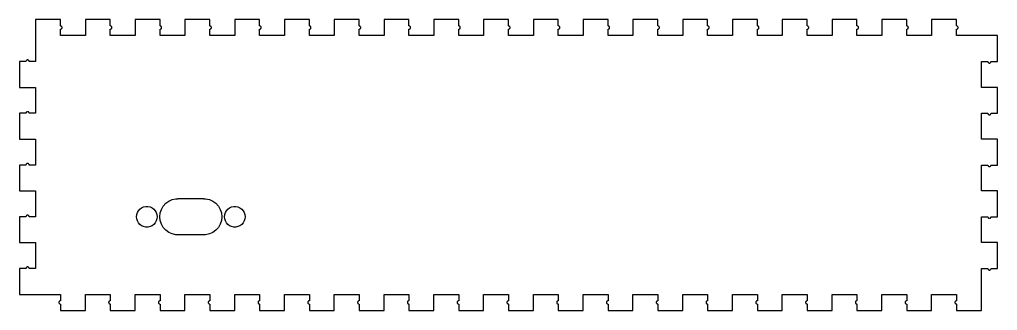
# Model space of a CAD drawing. Header units: metres. Extents: x -196 to 379, y -3 to 499.
# Drawn here: x 189.7 to 378.7, y -3.1 to 53.1 of the extents above; entities that cross this region are included whole.
import ezdxf

# ---------------------------------------------------------------- set-up
doc = ezdxf.new("R2010")
doc.units = ezdxf.units.M

msp = doc.modelspace()

# ---------------------------------------------------------------- linework, layer by layer
for p, q in [((197.611, 53.1), (192.8, 53.1)), ((192.8, 53.1), (192.8, 45)), ((197.611, 51.8583), (197.611, 53.1)), ((207.232, 53.1), (202.421, 53.1)), ((202.421, 53.1), (202.421, 50)), ((207.232, 51.8583), (207.232, 53.1)), ((216.853, 53.1), (212.042, 53.1)), ((212.042, 53.1), (212.042, 50)), ((216.853, 51.8583), (216.853, 53.1)), ((226.474, 53.1), (221.663, 53.1)), ((221.663, 53.1), (221.663, 50)), ((226.474, 51.8583), (226.474, 53.1)), ((236.095, 53.1), (231.284, 53.1)), ((231.284, 53.1), (231.284, 50)), ((236.095, 51.8583), (236.095, 53.1)), ((245.716, 53.1), (240.905, 53.1)), ((240.905, 53.1), (240.905, 50)), ((245.716, 51.8583), (245.716, 53.1)), ((255.337, 53.1), (250.526, 53.1)), ((250.526, 53.1), (250.526, 50)), ((255.337, 51.8583), (255.337, 53.1)), ((264.958, 53.1), (260.147, 53.1)), ((260.147, 53.1), (260.147, 50)), ((264.958, 51.8583), (264.958, 53.1)), ((274.579, 53.1), (269.768, 53.1)), ((269.768, 53.1), (269.768, 50)), ((274.579, 51.8583), (274.579, 53.1)), ((284.2, 53.1), (279.389, 53.1)), ((279.389, 53.1), (279.389, 50)), ((284.2, 51.8583), (284.2, 53.1)), ((293.821, 53.1), (289.011, 53.1)), ((289.011, 53.1), (289.011, 50)), ((293.821, 51.8583), (293.821, 53.1)), ((303.442, 53.1), (298.632, 53.1)), ((298.632, 53.1), (298.632, 50)), ((303.442, 51.8583), (303.442, 53.1)), ((313.063, 53.1), (308.253, 53.1)), ((308.253, 53.1), (308.253, 50)), ((313.063, 51.8583), (313.063, 53.1)), ((322.684, 53.1), (317.874, 53.1)), ((317.874, 53.1), (317.874, 50)), ((322.684, 51.8583), (322.684, 53.1)), ((332.305, 53.1), (327.495, 53.1)), ((327.495, 53.1), (327.495, 50)), ((332.305, 51.8583), (332.305, 53.1)), ((341.926, 53.1), (337.116, 53.1)), ((337.116, 53.1), (337.116, 50)), ((341.926, 51.8583), (341.926, 53.1)), ((351.547, 53.1), (346.737, 53.1)), ((346.737, 53.1), (346.737, 50)), ((351.547, 51.8583), (351.547, 53.1)), ((361.168, 53.1), (356.358, 53.1)), ((356.358, 53.1), (356.358, 50)), ((361.168, 51.8583), (361.168, 53.1)), ((370.789, 53.1), (365.979, 53.1)), ((365.979, 53.1), (365.979, 50)), ((370.789, 51.8583), (370.789, 53.1)), ((197.643, 51.8583), (197.611, 51.8583)), ((197.611, 50), (197.611, 51.2417)), ((197.611, 51.2417), (197.643, 51.2417)), ((197.706, 51.8448), (197.643, 51.8583)), ((197.643, 51.2417), (197.706, 51.2552)), ((197.766, 51.8185), (197.706, 51.8448)), ((197.706, 51.2552), (197.766, 51.2815)), ((197.818, 51.7804), (197.766, 51.8185)), ((197.766, 51.2815), (197.818, 51.3196)), ((197.861, 51.7322), (197.818, 51.7804)), ((197.818, 51.3196), (197.861, 51.3678)), ((197.894, 51.6761), (197.861, 51.7322)), ((197.861, 51.3678), (197.894, 51.4239)), ((197.914, 51.6144), (197.894, 51.6761)), ((197.894, 51.4239), (197.914, 51.4855)), ((197.921, 51.55), (197.914, 51.6144)), ((197.914, 51.4855), (197.921, 51.55)), ((207.264, 51.8583), (207.232, 51.8583)), ((207.232, 50), (207.232, 51.2417)), ((207.232, 51.2417), (207.264, 51.2417)), ((207.327, 51.8448), (207.264, 51.8583)), ((207.264, 51.2417), (207.327, 51.2552)), ((207.387, 51.8185), (207.327, 51.8448)), ((207.327, 51.2552), (207.387, 51.2815)), ((207.439, 51.7804), (207.387, 51.8185)), ((207.387, 51.2815), (207.439, 51.3196)), ((207.482, 51.7322), (207.439, 51.7804)), ((207.439, 51.3196), (207.482, 51.3678)), ((207.515, 51.6761), (207.482, 51.7322)), ((207.482, 51.3678), (207.515, 51.4239)), ((207.535, 51.6144), (207.515, 51.6761)), ((207.515, 51.4239), (207.535, 51.4855)), ((207.542, 51.55), (207.535, 51.6144)), ((207.535, 51.4855), (207.542, 51.55)), ((216.885, 51.8583), (216.853, 51.8583)), ((216.853, 50), (216.853, 51.2417)), ((216.853, 51.2417), (216.885, 51.2417)), ((216.948, 51.8448), (216.885, 51.8583)), ((216.885, 51.2417), (216.948, 51.2552)), ((217.008, 51.8185), (216.948, 51.8448)), ((216.948, 51.2552), (217.008, 51.2815)), ((217.06, 51.7804), (217.008, 51.8185)), ((217.008, 51.2815), (217.06, 51.3196)), ((217.103, 51.7322), (217.06, 51.7804)), ((217.06, 51.3196), (217.103, 51.3678)), ((217.136, 51.6761), (217.103, 51.7322)), ((217.103, 51.3678), (217.136, 51.4239)), ((217.156, 51.6144), (217.136, 51.6761)), ((217.136, 51.4239), (217.156, 51.4855)), ((217.163, 51.55), (217.156, 51.6144)), ((217.156, 51.4855), (217.163, 51.55)), ((226.506, 51.8583), (226.474, 51.8583)), ((226.474, 50), (226.474, 51.2417)), ((226.474, 51.2417), (226.506, 51.2417)), ((226.569, 51.8448), (226.506, 51.8583)), ((226.506, 51.2417), (226.569, 51.2552)), ((226.629, 51.8185), (226.569, 51.8448)), ((226.569, 51.2552), (226.629, 51.2815)), ((226.681, 51.7804), (226.629, 51.8185)), ((226.629, 51.2815), (226.681, 51.3196)), ((226.724, 51.7322), (226.681, 51.7804)), ((226.681, 51.3196), (226.724, 51.3678)), ((226.757, 51.6761), (226.724, 51.7322)), ((226.724, 51.3678), (226.757, 51.4239)), ((226.777, 51.6144), (226.757, 51.6761)), ((226.757, 51.4239), (226.777, 51.4855)), ((226.784, 51.55), (226.777, 51.6144)), ((226.777, 51.4855), (226.784, 51.55)), ((236.127, 51.8583), (236.095, 51.8583)), ((236.095, 50), (236.095, 51.2417)), ((236.095, 51.2417), (236.127, 51.2417)), ((236.191, 51.8448), (236.127, 51.8583)), ((236.127, 51.2417), (236.191, 51.2552)), ((236.25, 51.8185), (236.191, 51.8448)), ((236.191, 51.2552), (236.25, 51.2815)), ((236.302, 51.7804), (236.25, 51.8185)), ((236.25, 51.2815), (236.302, 51.3196)), ((236.346, 51.7322), (236.302, 51.7804)), ((236.302, 51.3196), (236.346, 51.3678)), ((236.378, 51.6761), (236.346, 51.7322)), ((236.346, 51.3678), (236.378, 51.4239)), ((236.398, 51.6144), (236.378, 51.6761)), ((236.378, 51.4239), (236.398, 51.4855)), ((236.405, 51.55), (236.398, 51.6144)), ((236.398, 51.4855), (236.405, 51.55)), ((245.748, 51.8583), (245.716, 51.8583)), ((245.716, 50), (245.716, 51.2417)), ((245.716, 51.2417), (245.748, 51.2417)), ((245.812, 51.8448), (245.748, 51.8583)), ((245.748, 51.2417), (245.812, 51.2552)), ((245.871, 51.8185), (245.812, 51.8448)), ((245.812, 51.2552), (245.871, 51.2815)), ((245.923, 51.7804), (245.871, 51.8185)), ((245.871, 51.2815), (245.923, 51.3196)), ((245.967, 51.7322), (245.923, 51.7804)), ((245.923, 51.3196), (245.967, 51.3678)), ((245.999, 51.6761), (245.967, 51.7322)), ((245.967, 51.3678), (245.999, 51.4239)), ((246.019, 51.6144), (245.999, 51.6761)), ((245.999, 51.4239), (246.019, 51.4855)), ((246.026, 51.55), (246.019, 51.6144)), ((246.019, 51.4855), (246.026, 51.55)), ((255.369, 51.8583), (255.337, 51.8583)), ((255.337, 50), (255.337, 51.2417)), ((255.337, 51.2417), (255.369, 51.2417)), ((255.433, 51.8448), (255.369, 51.8583)), ((255.369, 51.2417), (255.433, 51.2552)), ((255.492, 51.8185), (255.433, 51.8448)), ((255.433, 51.2552), (255.492, 51.2815)), ((255.544, 51.7804), (255.492, 51.8185)), ((255.492, 51.2815), (255.544, 51.3196)), ((255.588, 51.7322), (255.544, 51.7804)), ((255.544, 51.3196), (255.588, 51.3678)), ((255.62, 51.6761), (255.588, 51.7322)), ((255.588, 51.3678), (255.62, 51.4239)), ((255.64, 51.6144), (255.62, 51.6761)), ((255.62, 51.4239), (255.64, 51.4855)), ((255.647, 51.55), (255.64, 51.6144)), ((255.64, 51.4855), (255.647, 51.55)), ((264.99, 51.8583), (264.958, 51.8583)), ((264.958, 50), (264.958, 51.2417)), ((264.958, 51.2417), (264.99, 51.2417)), ((265.054, 51.8448), (264.99, 51.8583)), ((264.99, 51.2417), (265.054, 51.2552)), ((265.113, 51.8185), (265.054, 51.8448)), ((265.054, 51.2552), (265.113, 51.2815)), ((265.165, 51.7804), (265.113, 51.8185)), ((265.113, 51.2815), (265.165, 51.3196)), ((265.209, 51.7322), (265.165, 51.7804)), ((265.165, 51.3196), (265.209, 51.3678)), ((265.241, 51.6761), (265.209, 51.7322)), ((265.209, 51.3678), (265.241, 51.4239)), ((265.261, 51.6144), (265.241, 51.6761)), ((265.241, 51.4239), (265.261, 51.4855)), ((265.268, 51.55), (265.261, 51.6144)), ((265.261, 51.4855), (265.268, 51.55)), ((274.611, 51.8583), (274.579, 51.8583)), ((274.579, 50), (274.579, 51.2417)), ((274.579, 51.2417), (274.611, 51.2417)), ((274.675, 51.8448), (274.611, 51.8583)), ((274.611, 51.2417), (274.675, 51.2552)), ((274.734, 51.8185), (274.675, 51.8448)), ((274.675, 51.2552), (274.734, 51.2815)), ((274.786, 51.7804), (274.734, 51.8185)), ((274.734, 51.2815), (274.786, 51.3196)), ((274.83, 51.7322), (274.786, 51.7804)), ((274.786, 51.3196), (274.83, 51.3678)), ((274.862, 51.6761), (274.83, 51.7322)), ((274.83, 51.3678), (274.862, 51.4239)), ((274.882, 51.6144), (274.862, 51.6761)), ((274.862, 51.4239), (274.882, 51.4855)), ((274.889, 51.55), (274.882, 51.6144)), ((274.882, 51.4855), (274.889, 51.55)), ((284.232, 51.8583), (284.2, 51.8583)), ((284.2, 50), (284.2, 51.2417)), ((284.2, 51.2417), (284.232, 51.2417)), ((284.296, 51.8448), (284.232, 51.8583)), ((284.232, 51.2417), (284.296, 51.2552)), ((284.355, 51.8185), (284.296, 51.8448)), ((284.296, 51.2552), (284.355, 51.2815)), ((284.407, 51.7804), (284.355, 51.8185)), ((284.355, 51.2815), (284.407, 51.3196)), ((284.451, 51.7322), (284.407, 51.7804)), ((284.407, 51.3196), (284.451, 51.3678)), ((284.483, 51.6761), (284.451, 51.7322)), ((284.451, 51.3678), (284.483, 51.4239)), ((284.503, 51.6144), (284.483, 51.6761)), ((284.483, 51.4239), (284.503, 51.4855)), ((284.51, 51.55), (284.503, 51.6144)), ((284.503, 51.4855), (284.51, 51.55)), ((293.853, 51.8583), (293.821, 51.8583)), ((293.821, 50), (293.821, 51.2417)), ((293.821, 51.2417), (293.853, 51.2417)), ((293.917, 51.8448), (293.853, 51.8583)), ((293.853, 51.2417), (293.917, 51.2552)), ((293.976, 51.8185), (293.917, 51.8448)), ((293.917, 51.2552), (293.976, 51.2815)), ((294.028, 51.7804), (293.976, 51.8185)), ((293.976, 51.2815), (294.028, 51.3196)), ((294.072, 51.7322), (294.028, 51.7804)), ((294.028, 51.3196), (294.072, 51.3678)), ((294.104, 51.6761), (294.072, 51.7322)), ((294.072, 51.3678), (294.104, 51.4239)), ((294.124, 51.6144), (294.104, 51.6761)), ((294.104, 51.4239), (294.124, 51.4855)), ((294.131, 51.55), (294.124, 51.6144)), ((294.124, 51.4855), (294.131, 51.55)), ((303.474, 51.8583), (303.442, 51.8583)), ((303.442, 50), (303.442, 51.2417)), ((303.442, 51.2417), (303.474, 51.2417)), ((303.538, 51.8448), (303.474, 51.8583)), ((303.474, 51.2417), (303.538, 51.2552)), ((303.597, 51.8185), (303.538, 51.8448)), ((303.538, 51.2552), (303.597, 51.2815)), ((303.65, 51.7804), (303.597, 51.8185)), ((303.597, 51.2815), (303.65, 51.3196)), ((303.693, 51.7322), (303.65, 51.7804)), ((303.65, 51.3196), (303.693, 51.3678)), ((303.725, 51.6761), (303.693, 51.7322)), ((303.693, 51.3678), (303.725, 51.4239)), ((303.745, 51.6144), (303.725, 51.6761)), ((303.725, 51.4239), (303.745, 51.4855)), ((303.752, 51.55), (303.745, 51.6144)), ((303.745, 51.4855), (303.752, 51.55)), ((313.096, 51.8583), (313.063, 51.8583)), ((313.063, 50), (313.063, 51.2417)), ((313.063, 51.2417), (313.096, 51.2417)), ((313.159, 51.8448), (313.096, 51.8583)), ((313.096, 51.2417), (313.159, 51.2552)), ((313.218, 51.8185), (313.159, 51.8448)), ((313.159, 51.2552), (313.218, 51.2815)), ((313.271, 51.7804), (313.218, 51.8185)), ((313.218, 51.2815), (313.271, 51.3196)), ((313.314, 51.7322), (313.271, 51.7804)), ((313.271, 51.3196), (313.314, 51.3678)), ((313.346, 51.6761), (313.314, 51.7322)), ((313.314, 51.3678), (313.346, 51.4239)), ((313.366, 51.6144), (313.346, 51.6761)), ((313.346, 51.4239), (313.366, 51.4855)), ((313.373, 51.55), (313.366, 51.6144)), ((313.366, 51.4855), (313.373, 51.55)), ((322.717, 51.8583), (322.684, 51.8583)), ((322.684, 50), (322.684, 51.2417)), ((322.684, 51.2417), (322.717, 51.2417)), ((322.78, 51.8448), (322.717, 51.8583)), ((322.717, 51.2417), (322.78, 51.2552)), ((322.839, 51.8185), (322.78, 51.8448)), ((322.78, 51.2552), (322.839, 51.2815)), ((322.892, 51.7804), (322.839, 51.8185)), ((322.839, 51.2815), (322.892, 51.3196)), ((322.935, 51.7322), (322.892, 51.7804)), ((322.892, 51.3196), (322.935, 51.3678)), ((322.967, 51.6761), (322.935, 51.7322)), ((322.935, 51.3678), (322.967, 51.4239)), ((322.987, 51.6144), (322.967, 51.6761)), ((322.967, 51.4239), (322.987, 51.4855)), ((322.994, 51.55), (322.987, 51.6144)), ((322.987, 51.4855), (322.994, 51.55)), ((332.338, 51.8583), (332.305, 51.8583)), ((332.305, 50), (332.305, 51.2417)), ((332.305, 51.2417), (332.338, 51.2417)), ((332.401, 51.8448), (332.338, 51.8583)), ((332.338, 51.2417), (332.401, 51.2552)), ((332.46, 51.8185), (332.401, 51.8448)), ((332.401, 51.2552), (332.46, 51.2815)), ((332.513, 51.7804), (332.46, 51.8185)), ((332.46, 51.2815), (332.513, 51.3196)), ((332.556, 51.7322), (332.513, 51.7804)), ((332.513, 51.3196), (332.556, 51.3678)), ((332.588, 51.6761), (332.556, 51.7322)), ((332.556, 51.3678), (332.588, 51.4239)), ((332.608, 51.6144), (332.588, 51.6761)), ((332.588, 51.4239), (332.608, 51.4855)), ((332.615, 51.55), (332.608, 51.6144)), ((332.608, 51.4855), (332.615, 51.55)), ((341.959, 51.8583), (341.926, 51.8583)), ((341.926, 50), (341.926, 51.2417)), ((341.926, 51.2417), (341.959, 51.2417)), ((342.022, 51.8448), (341.959, 51.8583)), ((341.959, 51.2417), (342.022, 51.2552)), ((342.081, 51.8185), (342.022, 51.8448)), ((342.022, 51.2552), (342.081, 51.2815)), ((342.134, 51.7804), (342.081, 51.8185)), ((342.081, 51.2815), (342.134, 51.3196)), ((342.177, 51.7322), (342.134, 51.7804)), ((342.134, 51.3196), (342.177, 51.3678)), ((342.209, 51.6761), (342.177, 51.7322)), ((342.177, 51.3678), (342.209, 51.4239)), ((342.23, 51.6144), (342.209, 51.6761)), ((342.209, 51.4239), (342.23, 51.4855)), ((342.236, 51.55), (342.23, 51.6144)), ((342.23, 51.4855), (342.236, 51.55)), ((351.58, 51.8583), (351.547, 51.8583)), ((351.547, 50), (351.547, 51.2417)), ((351.547, 51.2417), (351.58, 51.2417)), ((351.643, 51.8448), (351.58, 51.8583)), ((351.58, 51.2417), (351.643, 51.2552)), ((351.702, 51.8185), (351.643, 51.8448)), ((351.643, 51.2552), (351.702, 51.2815)), ((351.755, 51.7804), (351.702, 51.8185)), ((351.702, 51.2815), (351.755, 51.3196)), ((351.798, 51.7322), (351.755, 51.7804)), ((351.755, 51.3196), (351.798, 51.3678)), ((351.831, 51.6761), (351.798, 51.7322)), ((351.798, 51.3678), (351.831, 51.4239)), ((351.851, 51.6144), (351.831, 51.6761)), ((351.831, 51.4239), (351.851, 51.4855)), ((351.857, 51.55), (351.851, 51.6144)), ((351.851, 51.4855), (351.857, 51.55)), ((361.201, 51.8583), (361.168, 51.8583)), ((361.168, 50), (361.168, 51.2417)), ((361.168, 51.2417), (361.201, 51.2417)), ((361.264, 51.8448), (361.201, 51.8583)), ((361.201, 51.2417), (361.264, 51.2552)), ((361.323, 51.8185), (361.264, 51.8448)), ((361.264, 51.2552), (361.323, 51.2815)), ((361.376, 51.7804), (361.323, 51.8185)), ((361.323, 51.2815), (361.376, 51.3196)), ((361.419, 51.7322), (361.376, 51.7804)), ((361.376, 51.3196), (361.419, 51.3678)), ((361.452, 51.6761), (361.419, 51.7322)), ((361.419, 51.3678), (361.452, 51.4239)), ((361.472, 51.6144), (361.452, 51.6761)), ((361.452, 51.4239), (361.472, 51.4855)), ((361.478, 51.55), (361.472, 51.6144)), ((361.472, 51.4855), (361.478, 51.55)), ((370.822, 51.8583), (370.789, 51.8583)), ((370.789, 50), (370.789, 51.2417)), ((370.789, 51.2417), (370.822, 51.2417)), ((370.885, 51.8448), (370.822, 51.8583)), ((370.822, 51.2417), (370.885, 51.2552)), ((370.944, 51.8185), (370.885, 51.8448)), ((370.885, 51.2552), (370.944, 51.2815)), ((370.997, 51.7804), (370.944, 51.8185)), ((370.944, 51.2815), (370.997, 51.3196)), ((371.04, 51.7322), (370.997, 51.7804)), ((370.997, 51.3196), (371.04, 51.3678)), ((371.073, 51.6761), (371.04, 51.7322)), ((371.04, 51.3678), (371.073, 51.4239)), ((371.093, 51.6144), (371.073, 51.6761)), ((371.073, 51.4239), (371.093, 51.4855)), ((371.099, 51.55), (371.093, 51.6144)), ((371.093, 51.4855), (371.099, 51.55)), ((202.421, 50), (197.611, 50)), ((212.042, 50), (207.232, 50)), ((221.663, 50), (216.853, 50)), ((231.284, 50), (226.474, 50)), ((240.905, 50), (236.095, 50)), ((250.526, 50), (245.716, 50)), ((260.147, 50), (255.337, 50)), ((269.768, 50), (264.958, 50)), ((279.389, 50), (274.579, 50)), ((289.011, 50), (284.2, 50)), ((298.632, 50), (293.821, 50)), ((308.253, 50), (303.442, 50)), ((317.874, 50), (313.063, 50)), ((327.495, 50), (322.684, 50)), ((337.116, 50), (332.305, 50)), ((346.737, 50), (341.926, 50)), ((356.358, 50), (351.547, 50)), ((365.979, 50), (361.168, 50)), ((378.7, 50), (370.789, 50)), ((378.7, 45), (378.7, 50)), ((190.942, 45), (189.7, 45)), ((189.7, 45), (189.7, 40)), ((190.955, 45.0958), (190.942, 45.0324)), ((190.942, 45.0324), (190.942, 45)), ((190.982, 45.155), (190.955, 45.0958)), ((191.02, 45.2074), (190.982, 45.155)), ((191.068, 45.2508), (191.02, 45.2074)), ((191.124, 45.2832), (191.068, 45.2508)), ((191.186, 45.3032), (191.124, 45.2832)), ((191.25, 45.31), (191.186, 45.3032)), ((191.314, 45.3032), (191.25, 45.31)), ((191.376, 45.2832), (191.314, 45.3032)), ((191.432, 45.2508), (191.376, 45.2832)), ((191.48, 45.2074), (191.432, 45.2508)), ((191.518, 45.155), (191.48, 45.2074)), ((191.545, 45.0958), (191.518, 45.155)), ((191.558, 45.0324), (191.545, 45.0958)), ((191.558, 45), (191.558, 45.0324)), ((192.8, 45), (191.558, 45)), ((375.6, 40), (375.6, 45)), ((375.6, 45), (376.842, 45)), ((376.842, 45), (376.842, 44.9676)), ((376.842, 44.9676), (376.855, 44.9042)), ((376.855, 44.9042), (376.882, 44.845)), ((376.882, 44.845), (376.92, 44.7926)), ((376.92, 44.7926), (376.968, 44.7492)), ((376.968, 44.7492), (377.024, 44.7168)), ((377.024, 44.7168), (377.086, 44.6968)), ((377.086, 44.6968), (377.15, 44.69)), ((377.15, 44.69), (377.214, 44.6968)), ((377.214, 44.6968), (377.276, 44.7168)), ((377.276, 44.7168), (377.332, 44.7492)), ((377.332, 44.7492), (377.38, 44.7926)), ((377.38, 44.7926), (377.418, 44.845)), ((377.418, 44.845), (377.445, 44.9042)), ((377.445, 44.9042), (377.458, 44.9676)), ((377.458, 44.9676), (377.458, 45)), ((377.458, 45), (378.7, 45)), ((189.7, 40), (192.8, 40)), ((192.8, 40), (192.8, 35)), ((378.7, 40), (375.6, 40)), ((378.7, 35), (378.7, 40)), ((190.942, 35), (189.7, 35)), ((189.7, 35), (189.7, 30)), ((190.955, 35.0958), (190.942, 35.0324)), ((190.942, 35.0324), (190.942, 35)), ((190.982, 35.155), (190.955, 35.0958)), ((191.02, 35.2074), (190.982, 35.155)), ((191.068, 35.2508), (191.02, 35.2074)), ((191.124, 35.2832), (191.068, 35.2508)), ((191.186, 35.3032), (191.124, 35.2832)), ((191.25, 35.31), (191.186, 35.3032)), ((191.314, 35.3032), (191.25, 35.31)), ((191.376, 35.2832), (191.314, 35.3032)), ((191.432, 35.2508), (191.376, 35.2832)), ((191.48, 35.2074), (191.432, 35.2508)), ((191.518, 35.155), (191.48, 35.2074)), ((191.545, 35.0958), (191.518, 35.155)), ((191.558, 35.0324), (191.545, 35.0958)), ((191.558, 35), (191.558, 35.0324)), ((192.8, 35), (191.558, 35)), ((375.6, 30), (375.6, 35)), ((375.6, 35), (376.842, 35)), ((376.842, 35), (376.842, 34.9676)), ((376.842, 34.9676), (376.855, 34.9042)), ((376.855, 34.9042), (376.882, 34.845)), ((376.882, 34.845), (376.92, 34.7926)), ((376.92, 34.7926), (376.968, 34.7492)), ((376.968, 34.7492), (377.024, 34.7168)), ((377.024, 34.7168), (377.086, 34.6968)), ((377.086, 34.6968), (377.15, 34.69)), ((377.15, 34.69), (377.214, 34.6968)), ((377.214, 34.6968), (377.276, 34.7168)), ((377.276, 34.7168), (377.332, 34.7492)), ((377.332, 34.7492), (377.38, 34.7926)), ((377.38, 34.7926), (377.418, 34.845)), ((377.418, 34.845), (377.445, 34.9042)), ((377.445, 34.9042), (377.458, 34.9676)), ((377.458, 34.9676), (377.458, 35)), ((377.458, 35), (378.7, 35)), ((189.7, 30), (192.8, 30)), ((192.8, 30), (192.8, 25)), ((378.7, 30), (375.6, 30)), ((378.7, 25), (378.7, 30)), ((190.942, 25), (189.7, 25)), ((189.7, 25), (189.7, 20)), ((190.955, 25.0958), (190.942, 25.0324)), ((190.942, 25.0324), (190.942, 25)), ((190.982, 25.155), (190.955, 25.0958)), ((191.02, 25.2074), (190.982, 25.155)), ((191.068, 25.2508), (191.02, 25.2074)), ((191.124, 25.2832), (191.068, 25.2508)), ((191.186, 25.3032), (191.124, 25.2832)), ((191.25, 25.31), (191.186, 25.3032)), ((191.314, 25.3032), (191.25, 25.31)), ((191.376, 25.2832), (191.314, 25.3032)), ((191.432, 25.2508), (191.376, 25.2832)), ((191.48, 25.2074), (191.432, 25.2508)), ((191.518, 25.155), (191.48, 25.2074)), ((191.545, 25.0958), (191.518, 25.155)), ((191.558, 25.0324), (191.545, 25.0958)), ((191.558, 25), (191.558, 25.0324)), ((192.8, 25), (191.558, 25)), ((375.6, 20), (375.6, 25)), ((375.6, 25), (376.842, 25)), ((376.842, 25), (376.842, 24.9676)), ((376.842, 24.9676), (376.855, 24.9042)), ((376.855, 24.9042), (376.882, 24.845)), ((376.882, 24.845), (376.92, 24.7926)), ((376.92, 24.7926), (376.968, 24.7492)), ((376.968, 24.7492), (377.024, 24.7168)), ((377.024, 24.7168), (377.086, 24.6968)), ((377.086, 24.6968), (377.15, 24.69)), ((377.15, 24.69), (377.214, 24.6968)), ((377.214, 24.6968), (377.276, 24.7168)), ((377.276, 24.7168), (377.332, 24.7492)), ((377.332, 24.7492), (377.38, 24.7926)), ((377.38, 24.7926), (377.418, 24.845)), ((377.418, 24.845), (377.445, 24.9042)), ((377.445, 24.9042), (377.458, 24.9676)), ((377.458, 24.9676), (377.458, 25)), ((377.458, 25), (378.7, 25)), ((189.7, 20), (192.8, 20)), ((192.8, 20), (192.8, 15)), ((378.7, 20), (375.6, 20)), ((378.7, 15), (378.7, 20)), ((217.103, 16.4236), (217.468, 17.0572)), ((217.468, 17.0572), (217.958, 17.601)), ((217.958, 17.601), (218.55, 18.0311)), ((218.55, 18.0311), (219.218, 18.3287)), ((219.218, 18.3287), (219.934, 18.4808)), ((219.934, 18.4808), (220.3, 18.4808)), ((220.3, 18.4808), (220.3, 18.5)), ((220.3, 18.5), (225.3, 18.5)), ((225.3, 18.5), (225.3, 18.4808)), ((225.3, 18.4808), (225.666, 18.4808)), ((225.666, 18.4808), (226.382, 18.3287)), ((226.382, 18.3287), (227.05, 18.0311)), ((227.05, 18.0311), (227.642, 17.601)), ((227.642, 17.601), (228.132, 17.0572)), ((228.132, 17.0572), (228.497, 16.4236)), ((190.982, 15.155), (190.955, 15.0958)), ((191.02, 15.2074), (190.982, 15.155)), ((191.068, 15.2508), (191.02, 15.2074)), ((191.124, 15.2832), (191.068, 15.2508)), ((191.186, 15.3032), (191.124, 15.2832)), ((191.25, 15.31), (191.186, 15.3032)), ((191.314, 15.3032), (191.25, 15.31)), ((191.376, 15.2832), (191.314, 15.3032)), ((191.432, 15.2508), (191.376, 15.2832)), ((191.48, 15.2074), (191.432, 15.2508)), ((191.518, 15.155), (191.48, 15.2074)), ((191.545, 15.0958), (191.518, 15.155)), ((212.3, 15), (212.344, 15.4158)), ((212.344, 15.4158), (212.473, 15.8135)), ((212.473, 15.8135), (212.682, 16.1756)), ((212.682, 16.1756), (212.962, 16.4863)), ((212.962, 16.4863), (213.3, 16.732)), ((213.3, 16.732), (213.682, 16.9021)), ((213.682, 16.9021), (214.091, 16.989)), ((214.091, 16.989), (214.509, 16.989)), ((214.509, 16.989), (214.918, 16.9021)), ((214.918, 16.9021), (215.3, 16.732)), ((215.3, 16.732), (215.638, 16.4863)), ((215.638, 16.4863), (215.918, 16.1756)), ((215.918, 16.1756), (216.127, 15.8135)), ((216.127, 15.8135), (216.256, 15.4158)), ((216.256, 15.4158), (216.3, 15)), ((216.8, 15), (216.876, 15.7277)), ((216.876, 15.7277), (217.103, 16.4236)), ((228.497, 16.4236), (228.723, 15.7277)), ((228.723, 15.7277), (228.8, 15)), ((229.3, 15), (229.344, 15.4158)), ((229.344, 15.4158), (229.473, 15.8135)), ((229.473, 15.8135), (229.682, 16.1756)), ((229.682, 16.1756), (229.962, 16.4863)), ((229.962, 16.4863), (230.3, 16.732)), ((230.3, 16.732), (230.682, 16.9021)), ((230.682, 16.9021), (231.091, 16.989)), ((231.091, 16.989), (231.509, 16.989)), ((231.509, 16.989), (231.918, 16.9021)), ((231.918, 16.9021), (232.3, 16.732)), ((232.3, 16.732), (232.638, 16.4863)), ((232.638, 16.4863), (232.918, 16.1756)), ((232.918, 16.1756), (233.127, 15.8135)), ((233.127, 15.8135), (233.256, 15.4158)), ((233.256, 15.4158), (233.3, 15)), ((190.942, 15), (189.7, 15)), ((189.7, 15), (189.7, 10)), ((190.955, 15.0958), (190.942, 15.0324)), ((190.942, 15.0324), (190.942, 15)), ((191.558, 15.0324), (191.545, 15.0958)), ((191.558, 15), (191.558, 15.0324)), ((192.8, 15), (191.558, 15)), ((212.344, 14.5842), (212.3, 15)), ((212.473, 14.1865), (212.344, 14.5842)), ((212.682, 13.8244), (212.473, 14.1865)), ((212.962, 13.5137), (212.682, 13.8244)), ((213.3, 13.2679), (212.962, 13.5137)), ((213.682, 13.0979), (213.3, 13.2679)), ((215.3, 13.2679), (214.918, 13.0979)), ((215.638, 13.5137), (215.3, 13.2679)), ((215.918, 13.8244), (215.638, 13.5137)), ((216.127, 14.1865), (215.918, 13.8244)), ((216.256, 14.5842), (216.127, 14.1865)), ((216.3, 15), (216.256, 14.5842)), ((216.876, 14.2723), (216.8, 15)), ((217.103, 13.5764), (216.876, 14.2723)), ((217.468, 12.9427), (217.103, 13.5764)), ((228.497, 13.5764), (228.132, 12.9427)), ((228.723, 14.2723), (228.497, 13.5764)), ((228.8, 15), (228.723, 14.2723)), ((229.344, 14.5842), (229.3, 15)), ((229.473, 14.1865), (229.344, 14.5842)), ((229.682, 13.8244), (229.473, 14.1865)), ((229.962, 13.5137), (229.682, 13.8244)), ((230.3, 13.2679), (229.962, 13.5137)), ((230.682, 13.0979), (230.3, 13.2679)), ((232.3, 13.2679), (231.918, 13.0979)), ((232.638, 13.5137), (232.3, 13.2679)), ((232.918, 13.8244), (232.638, 13.5137)), ((233.127, 14.1865), (232.918, 13.8244)), ((233.256, 14.5842), (233.127, 14.1865)), ((233.3, 15), (233.256, 14.5842)), ((375.6, 10), (375.6, 15)), ((375.6, 15), (376.842, 15)), ((376.842, 15), (376.842, 14.9676)), ((376.842, 14.9676), (376.855, 14.9042)), ((376.855, 14.9042), (376.882, 14.845)), ((376.882, 14.845), (376.92, 14.7926)), ((376.92, 14.7926), (376.968, 14.7492)), ((376.968, 14.7492), (377.024, 14.7168)), ((377.024, 14.7168), (377.086, 14.6968)), ((377.086, 14.6968), (377.15, 14.69)), ((377.15, 14.69), (377.214, 14.6968)), ((377.214, 14.6968), (377.276, 14.7168)), ((377.276, 14.7168), (377.332, 14.7492)), ((377.332, 14.7492), (377.38, 14.7926)), ((377.38, 14.7926), (377.418, 14.845)), ((377.418, 14.845), (377.445, 14.9042)), ((377.445, 14.9042), (377.458, 14.9676)), ((377.458, 14.9676), (377.458, 15)), ((377.458, 15), (378.7, 15)), ((214.091, 13.011), (213.682, 13.0979)), ((214.509, 13.011), (214.091, 13.011)), ((214.918, 13.0979), (214.509, 13.011)), ((217.958, 12.399), (217.468, 12.9427)), ((218.55, 11.9689), (217.958, 12.399)), ((219.218, 11.6713), (218.55, 11.9689)), ((219.934, 11.5192), (219.218, 11.6713)), ((220.3, 11.5192), (219.934, 11.5192)), ((220.3, 11.5), (220.3, 11.5192)), ((225.3, 11.5), (220.3, 11.5)), ((225.666, 11.5192), (225.3, 11.5192)), ((225.3, 11.5192), (225.3, 11.5)), ((226.382, 11.6713), (225.666, 11.5192)), ((227.05, 11.9689), (226.382, 11.6713)), ((227.642, 12.399), (227.05, 11.9689)), ((228.132, 12.9427), (227.642, 12.399)), ((231.091, 13.011), (230.682, 13.0979)), ((231.509, 13.011), (231.091, 13.011)), ((231.918, 13.0979), (231.509, 13.011)), ((189.7, 10), (192.8, 10)), ((192.8, 10), (192.8, 5)), ((378.7, 10), (375.6, 10)), ((378.7, 5), (378.7, 10)), ((190.942, 5), (189.7, 5)), ((189.7, 5), (189.7, 0)), ((190.955, 5.09579), (190.942, 5.03239)), ((190.942, 5.03239), (190.942, 5)), ((190.982, 5.155), (190.955, 5.09579)), ((191.02, 5.20743), (190.982, 5.155)), ((191.068, 5.25079), (191.02, 5.20743)), ((191.124, 5.28319), (191.068, 5.25079)), ((191.186, 5.30322), (191.124, 5.28319)), ((191.25, 5.31), (191.186, 5.30322)), ((191.314, 5.30322), (191.25, 5.31)), ((191.376, 5.28319), (191.314, 5.30322)), ((191.432, 5.25079), (191.376, 5.28319)), ((191.48, 5.20743), (191.432, 5.25079)), ((191.518, 5.155), (191.48, 5.20743)), ((191.545, 5.09579), (191.518, 5.155)), ((191.558, 5.03239), (191.545, 5.09579)), ((191.558, 5), (191.558, 5.03239)), ((192.8, 5), (191.558, 5)), ((375.6, -3.09999), (375.6, 5)), ((375.6, 5), (376.842, 5)), ((376.842, 5), (376.842, 4.96761)), ((376.842, 4.96761), (376.855, 4.90421)), ((376.855, 4.90421), (376.882, 4.845)), ((376.882, 4.845), (376.92, 4.79257)), ((376.92, 4.79257), (376.968, 4.74921)), ((376.968, 4.74921), (377.024, 4.71681)), ((377.024, 4.71681), (377.086, 4.69678)), ((377.086, 4.69678), (377.15, 4.69)), ((377.15, 4.69), (377.214, 4.69678)), ((377.214, 4.69678), (377.276, 4.71681)), ((377.276, 4.71681), (377.332, 4.74921)), ((377.332, 4.74921), (377.38, 4.79257)), ((377.38, 4.79257), (377.418, 4.845)), ((377.418, 4.845), (377.445, 4.90421)), ((377.445, 4.90421), (377.458, 4.96761)), ((377.458, 4.96761), (377.458, 5)), ((377.458, 5), (378.7, 5)), ((189.7, 0), (197.611, 0)), ((197.611, 0), (197.611, -1.24168)), ((202.421, 0), (207.232, 0)), ((202.421, -3.09999), (202.421, 0)), ((207.232, 0), (207.232, -1.24168)), ((212.042, -3.09999), (212.042, 0)), ((212.042, 0), (216.853, 0)), ((216.853, 0), (216.853, -1.24168)), ((221.663, -3.09999), (221.663, 0)), ((221.663, 0), (226.474, 0)), ((226.474, 0), (226.474, -1.24168)), ((231.284, -3.09999), (231.284, 0)), ((231.284, 0), (236.095, 0)), ((236.095, 0), (236.095, -1.24168)), ((240.905, -3.09999), (240.905, 0)), ((240.905, 0), (245.716, 0)), ((245.716, 0), (245.716, -1.24168)), ((250.526, -3.09999), (250.526, 0)), ((250.526, 0), (255.337, 0)), ((255.337, 0), (255.337, -1.24168)), ((260.147, -3.09999), (260.147, 0)), ((260.147, 0), (264.958, 0)), ((264.958, 0), (264.958, -1.24168)), ((269.768, -3.09999), (269.768, 0)), ((269.768, 0), (274.579, 0)), ((274.579, 0), (274.579, -1.24168)), ((279.389, -3.09999), (279.389, 0)), ((279.389, 0), (284.2, 0)), ((284.2, 0), (284.2, -1.24168)), ((289.011, -3.09999), (289.011, 0)), ((289.011, 0), (293.821, 0)), ((293.821, 0), (293.821, -1.24168)), ((298.632, -3.09999), (298.632, 0)), ((298.632, 0), (303.442, 0)), ((303.442, 0), (303.442, -1.24168)), ((308.253, -3.09999), (308.253, 0)), ((308.253, 0), (313.063, 0)), ((313.063, 0), (313.063, -1.24168)), ((317.874, -3.09999), (317.874, 0)), ((317.874, 0), (322.684, 0)), ((322.684, 0), (322.684, -1.24168)), ((327.495, -3.09999), (327.495, 0)), ((327.495, 0), (332.305, 0)), ((332.305, 0), (332.305, -1.24168)), ((337.116, -3.09999), (337.116, 0)), ((337.116, 0), (341.926, 0)), ((341.926, 0), (341.926, -1.24168)), ((346.737, -3.09999), (346.737, 0)), ((346.737, 0), (351.547, 0)), ((351.547, 0), (351.547, -1.24168)), ((356.358, -3.09999), (356.358, 0)), ((356.358, 0), (361.168, 0)), ((361.168, 0), (361.168, -1.24168)), ((365.979, -3.09999), (365.979, 0)), ((365.979, 0), (370.789, 0)), ((370.789, 0), (370.789, -1.24168)), ((197.307, -1.48553), (197.301, -1.54999)), ((197.301, -1.54999), (197.307, -1.61444)), ((197.327, -1.4239), (197.307, -1.48553)), ((197.307, -1.61444), (197.327, -1.67607)), ((197.36, -1.36777), (197.327, -1.4239)), ((197.327, -1.67607), (197.36, -1.73219)), ((197.403, -1.31961), (197.36, -1.36777)), ((197.36, -1.73219), (197.403, -1.78036)), ((197.456, -1.28152), (197.403, -1.31961)), ((197.403, -1.78036), (197.456, -1.81845)), ((197.515, -1.25516), (197.456, -1.28152)), ((197.456, -1.81845), (197.515, -1.84482)), ((197.578, -1.24168), (197.515, -1.25516)), ((197.515, -1.84482), (197.578, -1.85829)), ((197.611, -1.24168), (197.578, -1.24168)), ((197.578, -1.85829), (197.611, -1.85829)), ((197.611, -1.85829), (197.611, -3.09999)), ((206.928, -1.48553), (206.922, -1.54999)), ((206.922, -1.54999), (206.928, -1.61444)), ((206.948, -1.4239), (206.928, -1.48553)), ((206.928, -1.61444), (206.948, -1.67607)), ((206.981, -1.36777), (206.948, -1.4239)), ((206.948, -1.67607), (206.981, -1.73219)), ((207.024, -1.31961), (206.981, -1.36777)), ((206.981, -1.73219), (207.024, -1.78036)), ((207.077, -1.28152), (207.024, -1.31961)), ((207.024, -1.78036), (207.077, -1.81845)), ((207.136, -1.25516), (207.077, -1.28152)), ((207.077, -1.81845), (207.136, -1.84482)), ((207.199, -1.24168), (207.136, -1.25516)), ((207.136, -1.84482), (207.199, -1.85829)), ((207.232, -1.24168), (207.199, -1.24168)), ((207.199, -1.85829), (207.232, -1.85829)), ((207.232, -1.85829), (207.232, -3.09999)), ((216.549, -1.48553), (216.543, -1.54999)), ((216.543, -1.54999), (216.549, -1.61444)), ((216.569, -1.4239), (216.549, -1.48553)), ((216.549, -1.61444), (216.569, -1.67607)), ((216.602, -1.36777), (216.569, -1.4239)), ((216.569, -1.67607), (216.602, -1.73219)), ((216.645, -1.31961), (216.602, -1.36777)), ((216.602, -1.73219), (216.645, -1.78036)), ((216.698, -1.28152), (216.645, -1.31961)), ((216.645, -1.78036), (216.698, -1.81845)), ((216.757, -1.25516), (216.698, -1.28152)), ((216.698, -1.81845), (216.757, -1.84482)), ((216.82, -1.24168), (216.757, -1.25516)), ((216.757, -1.84482), (216.82, -1.85829)), ((216.853, -1.24168), (216.82, -1.24168)), ((216.82, -1.85829), (216.853, -1.85829)), ((216.853, -1.85829), (216.853, -3.09999)), ((226.17, -1.48553), (226.164, -1.54999)), ((226.164, -1.54999), (226.17, -1.61444)), ((226.19, -1.4239), (226.17, -1.48553)), ((226.17, -1.61444), (226.19, -1.67607)), ((226.223, -1.36777), (226.19, -1.4239)), ((226.19, -1.67607), (226.223, -1.73219)), ((226.266, -1.31961), (226.223, -1.36777)), ((226.223, -1.73219), (226.266, -1.78036)), ((226.319, -1.28152), (226.266, -1.31961)), ((226.266, -1.78036), (226.319, -1.81845)), ((226.378, -1.25516), (226.319, -1.28152)), ((226.319, -1.81845), (226.378, -1.84482)), ((226.441, -1.24168), (226.378, -1.25516)), ((226.378, -1.84482), (226.441, -1.85829)), ((226.474, -1.24168), (226.441, -1.24168)), ((226.441, -1.85829), (226.474, -1.85829)), ((226.474, -1.85829), (226.474, -3.09999)), ((235.792, -1.48553), (235.785, -1.54999)), ((235.785, -1.54999), (235.792, -1.61444)), ((235.812, -1.4239), (235.792, -1.48553)), ((235.792, -1.61444), (235.812, -1.67607)), ((235.844, -1.36777), (235.812, -1.4239)), ((235.812, -1.67607), (235.844, -1.73219)), ((235.887, -1.31961), (235.844, -1.36777)), ((235.844, -1.73219), (235.887, -1.78036)), ((235.94, -1.28152), (235.887, -1.31961)), ((235.887, -1.78036), (235.94, -1.81845)), ((235.999, -1.25516), (235.94, -1.28152)), ((235.94, -1.81845), (235.999, -1.84482)), ((236.062, -1.24168), (235.999, -1.25516)), ((235.999, -1.84482), (236.062, -1.85829)), ((236.095, -1.24168), (236.062, -1.24168)), ((236.062, -1.85829), (236.095, -1.85829)), ((236.095, -1.85829), (236.095, -3.09999)), ((245.413, -1.48553), (245.406, -1.54999)), ((245.406, -1.54999), (245.413, -1.61444)), ((245.433, -1.4239), (245.413, -1.48553)), ((245.413, -1.61444), (245.433, -1.67607)), ((245.465, -1.36777), (245.433, -1.4239)), ((245.433, -1.67607), (245.465, -1.73219)), ((245.508, -1.31961), (245.465, -1.36777)), ((245.465, -1.73219), (245.508, -1.78036)), ((245.561, -1.28152), (245.508, -1.31961)), ((245.508, -1.78036), (245.561, -1.81845)), ((245.62, -1.25516), (245.561, -1.28152)), ((245.561, -1.81845), (245.62, -1.84482)), ((245.683, -1.24168), (245.62, -1.25516)), ((245.62, -1.84482), (245.683, -1.85829)), ((245.716, -1.24168), (245.683, -1.24168)), ((245.683, -1.85829), (245.716, -1.85829)), ((245.716, -1.85829), (245.716, -3.09999)), ((255.034, -1.48553), (255.027, -1.54999)), ((255.027, -1.54999), (255.034, -1.61444)), ((255.054, -1.4239), (255.034, -1.48553)), ((255.034, -1.61444), (255.054, -1.67607)), ((255.086, -1.36777), (255.054, -1.4239)), ((255.054, -1.67607), (255.086, -1.73219)), ((255.129, -1.31961), (255.086, -1.36777)), ((255.086, -1.73219), (255.129, -1.78036)), ((255.182, -1.28152), (255.129, -1.31961)), ((255.129, -1.78036), (255.182, -1.81845)), ((255.241, -1.25516), (255.182, -1.28152)), ((255.182, -1.81845), (255.241, -1.84482)), ((255.304, -1.24168), (255.241, -1.25516)), ((255.241, -1.84482), (255.304, -1.85829)), ((255.337, -1.24168), (255.304, -1.24168)), ((255.304, -1.85829), (255.337, -1.85829)), ((255.337, -1.85829), (255.337, -3.09999)), ((264.655, -1.48553), (264.648, -1.54999)), ((264.648, -1.54999), (264.655, -1.61444)), ((264.675, -1.4239), (264.655, -1.48553)), ((264.655, -1.61444), (264.675, -1.67607)), ((264.707, -1.36777), (264.675, -1.4239)), ((264.675, -1.67607), (264.707, -1.73219)), ((264.75, -1.31961), (264.707, -1.36777)), ((264.707, -1.73219), (264.75, -1.78036)), ((264.803, -1.28152), (264.75, -1.31961)), ((264.75, -1.78036), (264.803, -1.81845)), ((264.862, -1.25516), (264.803, -1.28152)), ((264.803, -1.81845), (264.862, -1.84482)), ((264.925, -1.24168), (264.862, -1.25516)), ((264.862, -1.84482), (264.925, -1.85829)), ((264.958, -1.24168), (264.925, -1.24168)), ((264.925, -1.85829), (264.958, -1.85829)), ((264.958, -1.85829), (264.958, -3.09999)), ((274.276, -1.48553), (274.269, -1.54999)), ((274.269, -1.54999), (274.276, -1.61444)), ((274.296, -1.4239), (274.276, -1.48553)), ((274.276, -1.61444), (274.296, -1.67607)), ((274.328, -1.36777), (274.296, -1.4239)), ((274.296, -1.67607), (274.328, -1.73219)), ((274.372, -1.31961), (274.328, -1.36777)), ((274.328, -1.73219), (274.372, -1.78036)), ((274.424, -1.28152), (274.372, -1.31961)), ((274.372, -1.78036), (274.424, -1.81845)), ((274.483, -1.25516), (274.424, -1.28152)), ((274.424, -1.81845), (274.483, -1.84482)), ((274.547, -1.24168), (274.483, -1.25516)), ((274.483, -1.84482), (274.547, -1.85829)), ((274.579, -1.24168), (274.547, -1.24168)), ((274.547, -1.85829), (274.579, -1.85829)), ((274.579, -1.85829), (274.579, -3.09999)), ((283.897, -1.48553), (283.89, -1.54999)), ((283.89, -1.54999), (283.897, -1.61444)), ((283.917, -1.4239), (283.897, -1.48553)), ((283.897, -1.61444), (283.917, -1.67607)), ((283.949, -1.36777), (283.917, -1.4239)), ((283.917, -1.67607), (283.949, -1.73219)), ((283.993, -1.31961), (283.949, -1.36777)), ((283.949, -1.73219), (283.993, -1.78036)), ((284.045, -1.28152), (283.993, -1.31961)), ((283.993, -1.78036), (284.045, -1.81845)), ((284.104, -1.25516), (284.045, -1.28152)), ((284.045, -1.81845), (284.104, -1.84482)), ((284.168, -1.24168), (284.104, -1.25516)), ((284.104, -1.84482), (284.168, -1.85829)), ((284.2, -1.24168), (284.168, -1.24168)), ((284.168, -1.85829), (284.2, -1.85829)), ((284.2, -1.85829), (284.2, -3.09999)), ((293.518, -1.48553), (293.511, -1.54999)), ((293.511, -1.54999), (293.518, -1.61444)), ((293.538, -1.4239), (293.518, -1.48553)), ((293.518, -1.61444), (293.538, -1.67607)), ((293.57, -1.36777), (293.538, -1.4239)), ((293.538, -1.67607), (293.57, -1.73219)), ((293.614, -1.31961), (293.57, -1.36777)), ((293.57, -1.73219), (293.614, -1.78036)), ((293.666, -1.28152), (293.614, -1.31961)), ((293.614, -1.78036), (293.666, -1.81845)), ((293.725, -1.25516), (293.666, -1.28152)), ((293.666, -1.81845), (293.725, -1.84482)), ((293.789, -1.24168), (293.725, -1.25516)), ((293.725, -1.84482), (293.789, -1.85829)), ((293.821, -1.24168), (293.789, -1.24168)), ((293.789, -1.85829), (293.821, -1.85829)), ((293.821, -1.85829), (293.821, -3.09999)), ((303.139, -1.48553), (303.132, -1.54999)), ((303.132, -1.54999), (303.139, -1.61444)), ((303.159, -1.4239), (303.139, -1.48553)), ((303.139, -1.61444), (303.159, -1.67607)), ((303.191, -1.36777), (303.159, -1.4239)), ((303.159, -1.67607), (303.191, -1.73219)), ((303.235, -1.31961), (303.191, -1.36777)), ((303.191, -1.73219), (303.235, -1.78036)), ((303.287, -1.28152), (303.235, -1.31961)), ((303.235, -1.78036), (303.287, -1.81845)), ((303.346, -1.25516), (303.287, -1.28152)), ((303.287, -1.81845), (303.346, -1.84482)), ((303.41, -1.24168), (303.346, -1.25516)), ((303.346, -1.84482), (303.41, -1.85829)), ((303.442, -1.24168), (303.41, -1.24168)), ((303.41, -1.85829), (303.442, -1.85829)), ((303.442, -1.85829), (303.442, -3.09999)), ((312.76, -1.48553), (312.753, -1.54999)), ((312.753, -1.54999), (312.76, -1.61444)), ((312.78, -1.4239), (312.76, -1.48553)), ((312.76, -1.61444), (312.78, -1.67607)), ((312.812, -1.36777), (312.78, -1.4239)), ((312.78, -1.67607), (312.812, -1.73219)), ((312.856, -1.31961), (312.812, -1.36777)), ((312.812, -1.73219), (312.856, -1.78036)), ((312.908, -1.28152), (312.856, -1.31961)), ((312.856, -1.78036), (312.908, -1.81845)), ((312.967, -1.25516), (312.908, -1.28152)), ((312.908, -1.81845), (312.967, -1.84482)), ((313.031, -1.24168), (312.967, -1.25516)), ((312.967, -1.84482), (313.031, -1.85829)), ((313.063, -1.24168), (313.031, -1.24168)), ((313.031, -1.85829), (313.063, -1.85829)), ((313.063, -1.85829), (313.063, -3.09999)), ((322.381, -1.48553), (322.374, -1.54999)), ((322.374, -1.54999), (322.381, -1.61444)), ((322.401, -1.4239), (322.381, -1.48553)), ((322.381, -1.61444), (322.401, -1.67607)), ((322.433, -1.36777), (322.401, -1.4239)), ((322.401, -1.67607), (322.433, -1.73219)), ((322.477, -1.31961), (322.433, -1.36777)), ((322.433, -1.73219), (322.477, -1.78036)), ((322.529, -1.28152), (322.477, -1.31961)), ((322.477, -1.78036), (322.529, -1.81845)), ((322.588, -1.25516), (322.529, -1.28152)), ((322.529, -1.81845), (322.588, -1.84482)), ((322.652, -1.24168), (322.588, -1.25516)), ((322.588, -1.84482), (322.652, -1.85829)), ((322.684, -1.24168), (322.652, -1.24168)), ((322.652, -1.85829), (322.684, -1.85829)), ((322.684, -1.85829), (322.684, -3.09999)), ((332.002, -1.48553), (331.995, -1.54999)), ((331.995, -1.54999), (332.002, -1.61444)), ((332.022, -1.4239), (332.002, -1.48553)), ((332.002, -1.61444), (332.022, -1.67607)), ((332.054, -1.36777), (332.022, -1.4239)), ((332.022, -1.67607), (332.054, -1.73219)), ((332.098, -1.31961), (332.054, -1.36777)), ((332.054, -1.73219), (332.098, -1.78036)), ((332.15, -1.28152), (332.098, -1.31961)), ((332.098, -1.78036), (332.15, -1.81845)), ((332.209, -1.25516), (332.15, -1.28152)), ((332.15, -1.81845), (332.209, -1.84482)), ((332.273, -1.24168), (332.209, -1.25516)), ((332.209, -1.84482), (332.273, -1.85829)), ((332.305, -1.24168), (332.273, -1.24168)), ((332.273, -1.85829), (332.305, -1.85829)), ((332.305, -1.85829), (332.305, -3.09999)), ((341.623, -1.48553), (341.616, -1.54999)), ((341.616, -1.54999), (341.623, -1.61444)), ((341.643, -1.4239), (341.623, -1.48553)), ((341.623, -1.61444), (341.643, -1.67607)), ((341.676, -1.36777), (341.643, -1.4239)), ((341.643, -1.67607), (341.676, -1.73219)), ((341.719, -1.31961), (341.676, -1.36777)), ((341.676, -1.73219), (341.719, -1.78036)), ((341.771, -1.28152), (341.719, -1.31961)), ((341.719, -1.78036), (341.771, -1.81845)), ((341.831, -1.25516), (341.771, -1.28152)), ((341.771, -1.81845), (341.831, -1.84482)), ((341.894, -1.24168), (341.831, -1.25516)), ((341.831, -1.84482), (341.894, -1.85829)), ((341.926, -1.24168), (341.894, -1.24168)), ((341.894, -1.85829), (341.926, -1.85829)), ((341.926, -1.85829), (341.926, -3.09999)), ((351.244, -1.48553), (351.237, -1.54999)), ((351.237, -1.54999), (351.244, -1.61444)), ((351.264, -1.4239), (351.244, -1.48553)), ((351.244, -1.61444), (351.264, -1.67607)), ((351.297, -1.36777), (351.264, -1.4239)), ((351.264, -1.67607), (351.297, -1.73219)), ((351.34, -1.31961), (351.297, -1.36777)), ((351.297, -1.73219), (351.34, -1.78036)), ((351.392, -1.28152), (351.34, -1.31961)), ((351.34, -1.78036), (351.392, -1.81845)), ((351.452, -1.25516), (351.392, -1.28152)), ((351.392, -1.81845), (351.452, -1.84482)), ((351.515, -1.24168), (351.452, -1.25516)), ((351.452, -1.84482), (351.515, -1.85829)), ((351.547, -1.24168), (351.515, -1.24168)), ((351.515, -1.85829), (351.547, -1.85829)), ((351.547, -1.85829), (351.547, -3.09999)), ((360.865, -1.48553), (360.858, -1.54999)), ((360.858, -1.54999), (360.865, -1.61444)), ((360.885, -1.4239), (360.865, -1.48553)), ((360.865, -1.61444), (360.885, -1.67607)), ((360.918, -1.36777), (360.885, -1.4239)), ((360.885, -1.67607), (360.918, -1.73219)), ((360.961, -1.31961), (360.918, -1.36777)), ((360.918, -1.73219), (360.961, -1.78036)), ((361.013, -1.28152), (360.961, -1.31961)), ((360.961, -1.78036), (361.013, -1.81845)), ((361.073, -1.25516), (361.013, -1.28152)), ((361.013, -1.81845), (361.073, -1.84482)), ((361.136, -1.24168), (361.073, -1.25516)), ((361.073, -1.84482), (361.136, -1.85829)), ((361.168, -1.24168), (361.136, -1.24168)), ((361.136, -1.85829), (361.168, -1.85829)), ((361.168, -1.85829), (361.168, -3.09999)), ((370.486, -1.48553), (370.479, -1.54999)), ((370.479, -1.54999), (370.486, -1.61444)), ((370.506, -1.4239), (370.486, -1.48553)), ((370.486, -1.61444), (370.506, -1.67607)), ((370.539, -1.36777), (370.506, -1.4239)), ((370.506, -1.67607), (370.539, -1.73219)), ((370.582, -1.31961), (370.539, -1.36777)), ((370.539, -1.73219), (370.582, -1.78036)), ((370.634, -1.28152), (370.582, -1.31961)), ((370.582, -1.78036), (370.634, -1.81845)), ((370.694, -1.25516), (370.634, -1.28152)), ((370.634, -1.81845), (370.694, -1.84482)), ((370.757, -1.24168), (370.694, -1.25516)), ((370.694, -1.84482), (370.757, -1.85829)), ((370.789, -1.24168), (370.757, -1.24168)), ((370.757, -1.85829), (370.789, -1.85829)), ((370.789, -1.85829), (370.789, -3.09999)), ((197.611, -3.09999), (202.421, -3.09999)), ((207.232, -3.09999), (212.042, -3.09999)), ((216.853, -3.09999), (221.663, -3.09999)), ((226.474, -3.09999), (231.284, -3.09999)), ((236.095, -3.09999), (240.905, -3.09999)), ((245.716, -3.09999), (250.526, -3.09999)), ((255.337, -3.09999), (260.147, -3.09999)), ((264.958, -3.09999), (269.768, -3.09999)), ((274.579, -3.09999), (279.389, -3.09999)), ((284.2, -3.09999), (289.011, -3.09999)), ((293.821, -3.09999), (298.632, -3.09999)), ((303.442, -3.09999), (308.253, -3.09999)), ((313.063, -3.09999), (317.874, -3.09999)), ((322.684, -3.09999), (327.495, -3.09999)), ((332.305, -3.09999), (337.116, -3.09999)), ((341.926, -3.09999), (346.737, -3.09999)), ((351.547, -3.09999), (356.358, -3.09999)), ((361.168, -3.09999), (365.979, -3.09999)), ((370.789, -3.09999), (375.6, -3.09999))]:
    msp.add_line(p, q)

doc.saveas('drawing.dxf')
